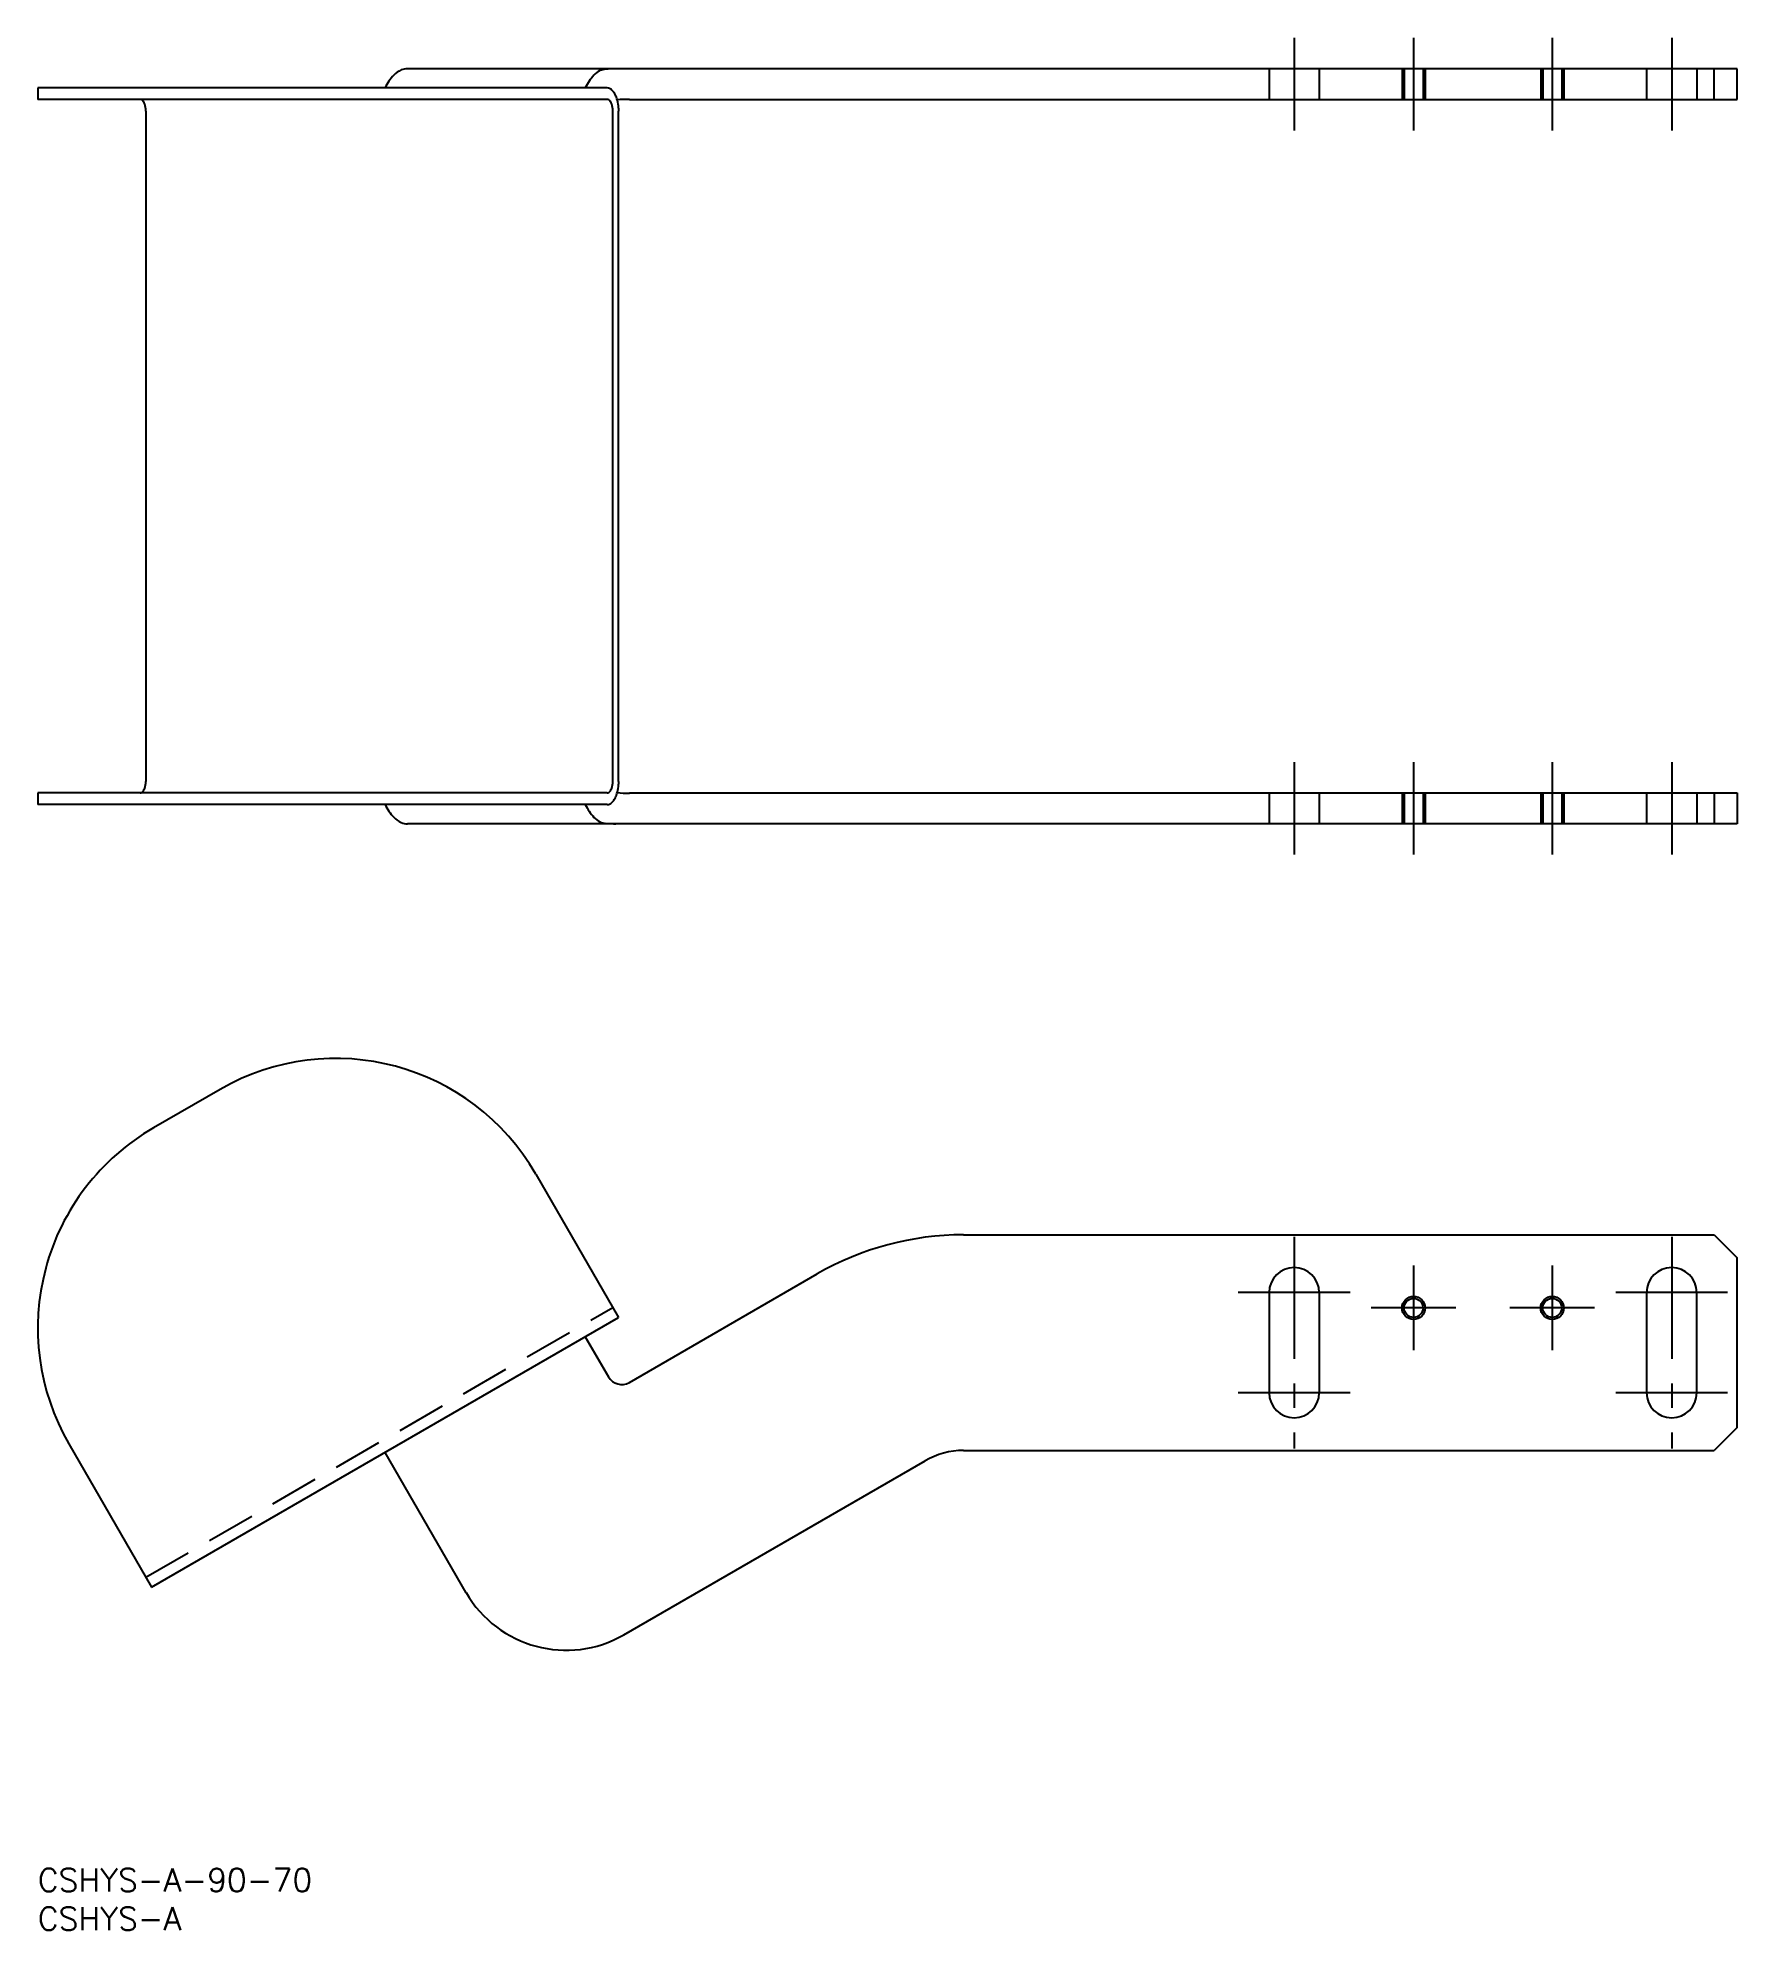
# Model space of a CAD drawing. Extents: x 0 to 221, y -8 to 238.
import ezdxf

# ---------------------------------------------------------------- set-up
doc = ezdxf.new("R2010")
doc.units = 0
doc.header["$LTSCALE"] = 0.5
doc.linetypes.add('CENTER', pattern=[50.8, 31.75, -6.35, 6.35, -6.35])
doc.linetypes.add('DASHED', pattern=[19.05, 12.7, -6.35])
doc.layers.get('0').update_dxf_attribs({"linetype": 'CONTINUOUS'})
doc.layers.add('CENTER', color=1, linetype='CENTER')
doc.styles.get("Standard").update_dxf_attribs({"font": 'txt.shx', "height": 3, "bigfont": 'bigfont.shx'})

# ---------------------------------------------------------------- blocks, each defined once
blk = doc.blocks.new('*U3')
at = {"color": 7, "linetype": 'CONTINUOUS'}
blk.add_text('CSHYS-A-90-70', height=3, dxfattribs=at).set_placement((0, -3))
blk = doc.blocks.new('*U4')
at = {"color": 7, "linetype": 'CONTINUOUS'}
blk.add_text('CSHYS-A', height=3, dxfattribs=at).set_placement((0, -8))

msp = doc.modelspace()

# ---------------------------------------------------------------- linework, layer by layer
at = {"color": 7, "linetype": 'CONTINUOUS'}
for p, q in [((220.58, 233.58), (47.99, 233.58)), ((217.58, 229.58), (217.58, 233.58)), ((220.58, 229.58), (220.58, 233.58)), ((73.89, 231.08), (0, 231.08)), ((0, 231.08), (0, 229.58)), ((73.89, 229.58), (0, 229.58)), ((76.79, 229.58), (220.58, 229.58)), ((14.02, 228.08), (14.02, 141.08)), ((74.64, 141.08), (74.64, 228.08)), ((75.39, 141.08), (75.39, 228.08)), ((73.89, 139.58), (0, 139.58)), ((0, 139.58), (0, 138.08)), ((73.89, 138.08), (0, 138.08)), ((76.79, 139.58), (220.58, 139.58)), ((217.58, 139.58), (217.58, 135.58)), ((220.58, 139.58), (220.58, 135.58)), ((220.58, 135.58), (47.99, 135.58)), ((23.66, 101.11), (15, 96.11)), ((64.64, 90.13), (75.39, 71.51)), ((120.16, 82.25), (217.58, 82.25)), ((217.58, 82.25), (220.58, 79.25)), ((220.58, 57.25), (220.58, 79.25)), ((76.79, 63.09), (101.16, 77.16)), ((159.83, 74.75), (159.83, 61.75)), ((166.33, 74.75), (166.33, 61.75)), ((208.83, 74.75), (208.83, 61.75)), ((215.33, 61.75), (215.33, 74.75)), ((14.77, 36.51), (75.39, 71.51)), ((71.06, 69.01), (74.06, 63.82)), ((220.58, 57.25), (217.58, 54.25)), ((4.02, 55.13), (14.77, 36.51)), ((120.16, 54.25), (217.58, 54.25)), ((55.61, 35.78), (45.08, 54.01)), ((76.07, 30.34), (115.16, 52.91))]:
    msp.add_line(p, q, dxfattribs=at)
at = {"color": 3, "linetype": 'DASHED'}
for p, q in [((159.83, 233.58), (159.83, 229.58)), ((166.33, 233.58), (166.33, 229.58)), ((177.08, 233.58), (177.08, 229.58)), ((177.35, 233.58), (177.35, 229.58)), ((179.81, 233.58), (179.81, 229.58)), ((180.08, 233.58), (180.08, 229.58)), ((195.08, 233.58), (195.08, 229.58)), ((195.35, 233.58), (195.35, 229.58)), ((197.81, 233.58), (197.81, 229.58)), ((198.08, 233.58), (198.08, 229.58)), ((208.83, 233.58), (208.83, 229.58)), ((215.33, 233.58), (215.33, 229.58)), ((159.83, 139.58), (159.83, 135.58)), ((166.33, 139.58), (166.33, 135.58)), ((177.08, 139.58), (177.08, 135.58)), ((177.35, 139.58), (177.35, 135.58)), ((179.81, 139.58), (179.81, 135.58)), ((180.08, 139.58), (180.08, 135.58)), ((195.08, 139.58), (195.08, 135.58)), ((195.35, 139.58), (195.35, 135.58)), ((197.81, 139.58), (197.81, 135.58)), ((198.08, 139.58), (198.08, 135.58)), ((208.83, 139.58), (208.83, 135.58)), ((215.33, 139.58), (215.33, 135.58)), ((14.02, 37.81), (74.64, 72.81))]:
    msp.add_line(p, q, dxfattribs=at)
at = {"color": 3, "linetype": 'CONTINUOUS'}
for centre in [(178.58, 72.75), (196.58, 72.75)]:
    msp.add_circle(centre, 1.5, dxfattribs=at)
at = {"color": 7, "linetype": 'CONTINUOUS'}
for centre in [(178.58, 72.75), (196.58, 72.75)]:
    msp.add_circle(centre, 1.23, dxfattribs=at)
for centre, radius, start, end in [((48.43, 230.56), 3.12, 113.9293, 135.5253), ((47.98, 231.53), 2.05, 89.9153, 113.4517), ((74.47, 230.5), 3.21, 117.9931, 135.4377), ((73.94, 231.11), 2.42, 95.4458, 113.6565), ((75.37, 211.9), 21.68, 90.8577, 94.408), ((50.89, 228.37), 6.41, 136.9369, 154.9593), ((76.48, 228.64), 5.94, 136.2147, 155.6816), ((73.89, 230.28), 0.805, 66.8622, 89.5464), ((73.79, 230.05), 1.05, 45.9356, 66.9309), ((13.27, 229.17), 0.417, 58.0451, 89.2524), ((13.09, 228.9), 0.734, 36.6097, 57.5412), ((12.66, 228.57), 1.28, 18.6243, 37.1813), ((11.24, 228.08), 2.78, 0, 18.7114), ((73.89, 229.17), 0.417, 58.0451, 89.2524), ((73.71, 228.9), 0.734, 36.6097, 57.5412), ((73.29, 228.57), 1.28, 18.6243, 37.1813), ((71.86, 228.08), 2.78, 0, 18.7114), ((73.42, 229.6), 1.63, 30.6864, 47.5745), ((71.91, 228.68), 3.4, 20.4869, 31.1494), ((70.46, 228.19), 4.94, 358.8047, 19.9067), ((76.39, 217.42), 12.17, 88.1095, 95.5868), ((12.35, 140.75), 1.62, 330.8972, 339.9008), ((11.24, 141.08), 2.78, 341.2886, 0), ((72.97, 140.75), 1.62, 330.8972, 339.9008), ((71.86, 141.08), 2.78, 341.2886, 0), ((70.46, 140.98), 4.94, 340.0933, 1.1953), ((13.26, 140.01), 0.429, 271.1112, 303.9235), ((13.01, 140.35), 0.85, 305.0526, 332.5298), ((50.89, 140.8), 6.41, 205.0407, 223.0631), ((76.48, 140.53), 5.94, 204.3184, 223.7853), ((73.88, 140.01), 0.429, 271.1112, 303.9235), ((73.89, 138.89), 0.805, 270.4536, 293.1378), ((73.63, 140.35), 0.85, 305.0526, 332.5298), ((73.79, 139.11), 1.05, 293.0691, 314.0644), ((73.42, 139.56), 1.63, 312.4255, 329.3136), ((71.91, 140.49), 3.4, 328.8506, 339.5131), ((76.39, 151.76), 12.19, 264.418, 271.8859), ((48.43, 138.61), 3.12, 224.4747, 246.0707), ((47.98, 137.63), 2.05, 246.5483, 270.0847), ((74.47, 138.67), 3.21, 224.5623, 242.0069), ((73.94, 138.05), 2.42, 246.3435, 264.5542), ((75.37, 157.26), 21.68, 265.592, 269.1423), ((38.66, 75.13), 30, 30, 120), ((30, 70.13), 30, 120, 210), ((120.16, 44.25), 38, 90, 120), ((163.08, 74.75), 3.25, 0, 180), ((212.08, 74.75), 3.25, 0, 180), ((75.79, 64.82), 2, 210, 300), ((163.08, 61.75), 3.25, 180, 0), ((212.08, 61.75), 3.25, 180, 0), ((120.16, 44.25), 10, 90, 120), ((68.57, 43.33), 15, 210, 300)]:
    msp.add_arc(centre, radius, start, end, dxfattribs=at)
at = {"layer": 'CENTER', "color": 1, "linetype": 'CENTER'}
for p, q in [((163.08, 237.58), (163.08, 225.58)), ((178.58, 237.58), (178.58, 225.58)), ((196.58, 237.58), (196.58, 225.58)), ((212.08, 237.58), (212.08, 225.58)), ((163.08, 143.58), (163.08, 131.58)), ((178.58, 143.58), (178.58, 131.58)), ((196.58, 143.58), (196.58, 131.58)), ((212.08, 143.58), (212.08, 131.58)), ((163.08, 82), (163.08, 54.5)), ((212.08, 82), (212.08, 54.5)), ((178.58, 78.25), (178.58, 67.25)), ((196.58, 78.25), (196.58, 67.25)), ((170.33, 74.75), (155.83, 74.75)), ((219.33, 74.75), (204.83, 74.75)), ((184.08, 72.75), (173.08, 72.75)), ((202.08, 72.75), (191.08, 72.75)), ((170.33, 61.75), (155.83, 61.75)), ((219.33, 61.75), (204.83, 61.75))]:
    msp.add_line(p, q, dxfattribs=at)

# ---------------------------------------------------------------- block references
at = {"color": 7, "linetype": 'CONTINUOUS'}
for name in ['*U3', '*U4']:
    msp.add_blockref(name, (0, 0), dxfattribs=at)

doc.saveas('drawing.dxf')
